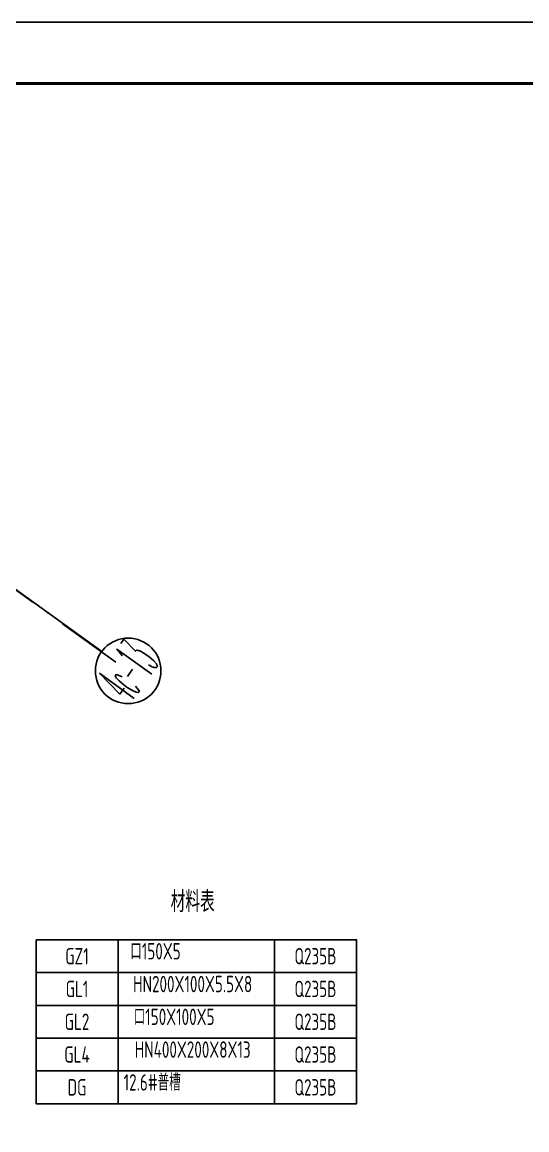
# Model space of a CAD drawing. Extents: x -803796 to -501762, y -1479216 to -846035.
# Drawn here: x -552556 to -540253, y -1300324 to -1273296 of the extents above; entities that cross this region are included whole.
import ezdxf
from ezdxf.enums import TextEntityAlignment as Align

# ---------------------------------------------------------------- set-up
doc = ezdxf.new("R2010")
doc.units = 0
doc.header["$LTSCALE"] = 1500
doc.linetypes.add('XREF-GRID-04区$0$ACAD_ISO04W100', pattern=[30, 24, -3, 0, -3])
for name, color, linetype in [('BORDER', 7, 'CONTINUOUS'), ('TAB', 7, 'CONTINUOUS'), ('XREF-GRID-04区$0$A-DOTE', 14, 'XREF-GRID-04区$0$ACAD_ISO04W100'), ('XREF-GRID-04区$0$AXIS', 3, 'CONTINUOUS')]:
    doc.layers.add(name, color=color, linetype=linetype)
doc.styles.add('TSSD_NORM', font='tssdeng.shx', dxfattribs={"width": 0.7, "bigfont": 'hztxt.shx'})
doc.styles.add('XREF-GRID-04区$0$_TCH_AXIS', font='COMPLEX', dxfattribs={"bigfont": 'GBCBIG'})

msp = doc.modelspace()

# ---------------------------------------------------------------- linework, layer by layer
at = {"layer": 'BORDER', "elevation": -3.1}
msp.add_lwpolyline([(-590861.8, -1336296), (-590861.8, -1273296), (-501761.8, -1273296), (-501761.8, -1336296)], close=True, dxfattribs=at)
at = {"layer": 'BORDER', "const_width": 75, "elevation": -3.1}
msp.add_lwpolyline([(-587111.8, -1334796), (-587111.8, -1274796), (-503261.8, -1274796), (-503261.8, -1334796)], close=True, dxfattribs=at)
at = {"layer": 'TAB'}
for p, q in [((-550219.1, -1295686.9, -3.1), (-550219.1, -1297286.9, -3.1)), ((-546405.3, -1295686.9, -3.1), (-546405.3, -1297286.9, -3.1)), ((-550219.1, -1297286.9, -3.1), (-550219.1, -1299686.9, -3.1)), ((-546405.3, -1297286.9, -3.1), (-546405.3, -1299686.9, -3.1))]:
    msp.add_line(p, q, dxfattribs=at)
at = {"layer": 'TAB', "elevation": -3.1}
for points in [[(-552219.1, -1295686.9), (-544405.3, -1295686.9), (-544405.3, -1296486.9), (-552219.1, -1296486.9)], [(-552219.1, -1296486.9), (-544405.3, -1296486.9), (-544405.3, -1297286.9), (-552219.1, -1297286.9)], [(-552219.1, -1297286.9), (-544405.3, -1297286.9), (-544405.3, -1298086.9), (-552219.1, -1298086.9)], [(-552219.1, -1298086.9), (-544405.3, -1298086.9), (-544405.3, -1298086.9), (-552219.1, -1298086.9)], [(-552219.1, -1298086.9), (-544405.3, -1298086.9), (-544405.3, -1298086.9), (-552219.1, -1298086.9)], [(-552219.1, -1298086.9), (-544405.3, -1298086.9), (-544405.3, -1298886.9), (-552219.1, -1298886.9)], [(-552219.1, -1298886.9), (-544405.3, -1298886.9), (-544405.3, -1299686.9), (-552219.1, -1299686.9)]]:
    msp.add_lwpolyline(points, close=True, dxfattribs=at)
at = {"layer": 'XREF-GRID-04区$0$A-DOTE', "ltscale": 0.1}
msp.add_line((-562501.7, -1280055.2), (-550272.3, -1288915.5), dxfattribs=at)
at = {"layer": 'XREF-GRID-04区$0$AXIS'}
msp.add_line((-554907.9, -1285556.9), (-550615.3, -1288649.4), dxfattribs=at)
msp.add_circle((-549972.2, -1289125.3), 800, dxfattribs=at)

# ---------------------------------------------------------------- texts
at = {"layer": 'TAB', "style": 'TSSD_NORM', "width": 0.7}
for s, height, p in [('材料表', 511.5, (-548398.4, -1295165.9, -3.1)), ('口150X5', 400.5, (-549305.9, -1296286.9, -3.1)), ('HN200X100X5.5X8', 400.5, (-548399.5, -1297086.9, -3.1)), ('口150X100X5', 400.5, (-548851.5, -1297886.9, -3.1)), ('HN400X200X8X13', 400.5, (-548399.5, -1298686.9, -3.1)), ('12.6#普槽', 400.5, (-549387.5, -1299486.9, -3.1))]:
    msp.add_text(s, height=height, dxfattribs=at).set_placement(p, align=Align.BOTTOM_CENTER)
for s, p in [('GZ1', (-551219.1, -1296086.9, -3.1)), ('Q235B', (-545405.3, -1296086.9, -3.1)), ('GL1', (-551219.1, -1296886.9, -3.1)), ('Q235B', (-545405.3, -1296886.9, -3.1)), ('GL2', (-551219.1, -1297686.9, -3.1)), ('Q235B', (-545405.3, -1297686.9, -3.1)), ('GL4', (-551219.1, -1298486.9, -3.1)), ('GL4', (-551219.1, -1298486.9, -3.1)), ('Q235B', (-545405.3, -1298486.9, -3.1)), ('DG', (-551219.1, -1299286.9, -3.1)), ('Q235B', (-545405.3, -1299286.9, -3.1))]:
    msp.add_text(s, height=400, dxfattribs=at).set_placement(p, align=Align.MIDDLE_CENTER)
at = {"layer": 'XREF-GRID-04区$0$AXIS', "color": 7, "style": 'XREF-GRID-04区$0$_TCH_AXIS', "width": 0.257862}
msp.add_text('4c-13', height=1050, rotation=54.23032, dxfattribs=at).set_placement((-549912.6, -1289923.1), (-549196.6, -1288929.3), align=Align.FIT)

doc.saveas('drawing.dxf')
